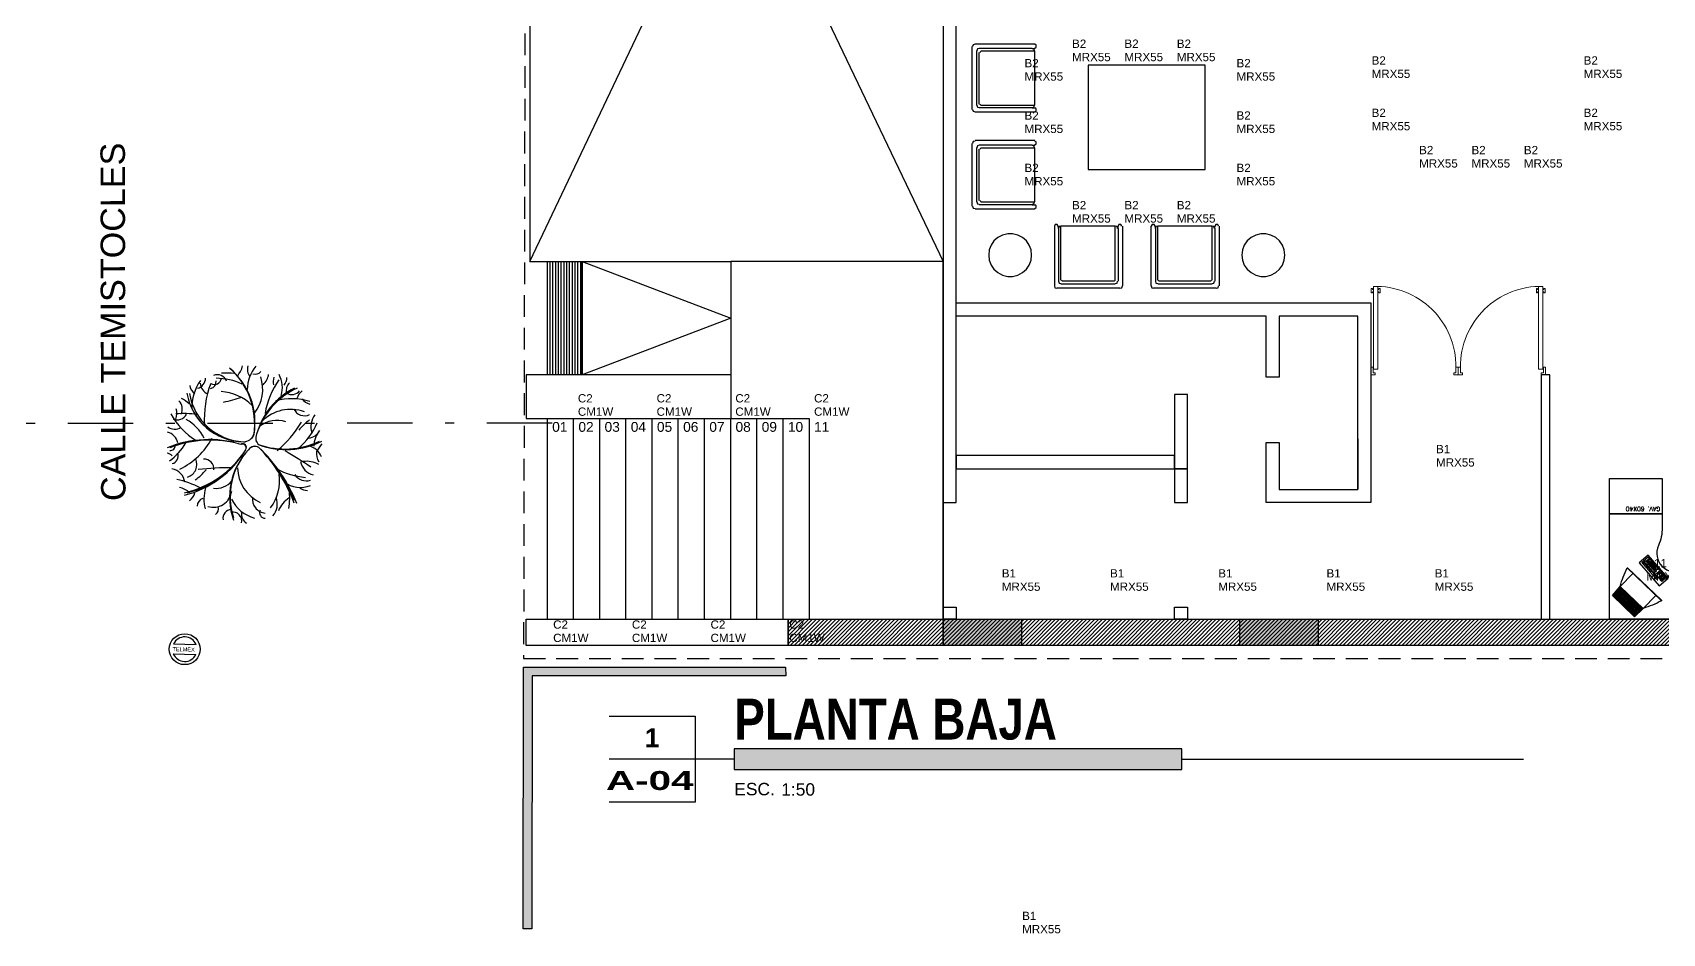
# Model space of a CAD drawing. Header units: millimetres. Extents: x -101 to 3415, y -52 to 1366.
# Drawn here: x 80.83 to 99.5, y 84.77 to 95.09 of the extents above; entities that cross this region are included whole.
import ezdxf
from ezdxf.enums import TextEntityAlignment as Align

# ---------------------------------------------------------------- set-up
doc = ezdxf.new("R2010")
doc.units = ezdxf.units.MM
doc.linetypes.add('XR EJES SUPERIORES$0$DASHDOT2', pattern=[0.5, 0.25, -0.125, 0, -0.125])
doc.linetypes.add('XR LINDERO SUPERIOR$0$A-100a LALA IRAPUATO nave equipo$0$HIDDEN', pattern=[0.375, 0.25, -0.125])
for name, color, linetype in [('00_ARQ', 8, 'Continuous'), ('ARQ_MOBILIARIO', 8, 'Continuous'), ('Texto_Iluminación', 7, 'Continuous'), ('XR EJES SUPERIORES$0$A-EJES', 8, 'XR EJES SUPERIORES$0$DASHDOT2')]:
    doc.layers.add(name, color=color, linetype=linetype)
doc.styles.add('prot4', font='swisseb.ttf', dxfattribs={"width": 0.56})
doc.styles.add('ROMANS', font='romans.shx')
doc.styles.add('TÍTULO', font='arial.ttf', dxfattribs={"height": 0.19})
doc.styles.add('XR LINDERO SUPERIOR$0$MANOTEX1', font='MANOTEX1.shx')
doc.styles.add('XR LINDERO SUPERIOR$0$Standard', font='arial.ttf')
doc.styles.add('XR PB$0$Standard', font='arial.ttf')
pattern_1 = [(45, (86.484832, 102.960372), (-0.02245064, 0.02245064), [])]

# ---------------------------------------------------------------- blocks, each defined once
blk = doc.blocks.new('XR PB$0$A$C26E901EB')
at = {"ltscale": 2}
h = blk.add_hatch(dxfattribs=at)
h.set_pattern_fill('LINE', color=256, scale=0.01, angle=90, style=0)
h.set_pattern_definition([(90, (439.59662, -560.538505), (-0.03175, 1e-17), [])])
h.paths.add_polyline_path([(-2.1, -1.3), (-2.1, 0), (-1.7, 0), (-1.7, -1.3)])
for points in [[(-2.1, -1.3), (-2.1, 0), (-1.7, 0), (-1.7, -1.3), (-2.1, -1.3)], [(0, 0), (0, -1.3), (-1.7, -1.3), (-1.7, 0)]]:
    blk.add_lwpolyline(points, close=True, dxfattribs=at)
blk.add_lwpolyline([(-1.7, 0), (0, -0.65), (-1.7, -1.3)], dxfattribs=at)
blk = doc.blocks.new('XR LINDERO SUPERIOR$0$ARBOL14')
for points in [[(-0.577, 0.639, 0.330709), (-0.487, 0.759)], [(-0.427, 0.699, 0.559055), (-0.307, 0.759)], [(-0.247, 0.729, 0.433071), (-0.397, 0.789)], [(-0.067, 0.699, 0.110236), (-0.367, 0.759)], [(-0.157, 0.819, 0.03937), (-0.307, 0.819)], [(0.083, 0.129, 0.251969), (-0.217, 0.879)], [(0.083, 0.129, 0.259843), (-0.217, 0.879)], [(0.083, 0.129, 0.259843), (-0.217, 0.879)], [(0.083, 0.129, 0.267717), (-0.217, 0.879)], [(-0.127, 0.789, 0.125984), (-0.067, 0.909)], [(-0.007, 0.909, 0.275591), (0.023, 0.789)], [(0.083, 0.909, 0.173228), (-0.007, 0.639)], [(0.053, 0.819, 0.314961), (0.143, 0.849)], [(0.083, 0.369, 0.251969), (0.143, 0.789)], [(0.173, 0.699, 0.173228), (0.233, 0.819)], [(0.353, 0.759, 0.11811), (0.203, 0.369)], [(0.293, 0.789, 0.11811), (0.293, 0.699)], [(0.383, 0.579, 0.204724), (0.353, 0.819)], [(0.413, 0.699, 0.165354), (0.443, 0.789)], [(-0.697, 0.579, 0.354331), (-0.037, 0.039)], [(-0.697, 0.579, 0.354331), (-0.037, 0.039)], [(-0.697, 0.579, 0.362205), (-0.037, 0.039)], [(-0.667, 0.669, 0.228346), (-0.607, 0.579)], [(-0.667, 0.579, 0.354331), (-0.037, 0.039)], [(-0.547, 0.729, 0.15748), (-0.637, 0.399)], [(-0.547, 0.699, 0.307087), (-0.457, 0.579)], [(-0.427, 0.699, 0.110236), (-0.487, 0.219)], [(-0.427, 0.639, 0.385827), (-0.367, 0.729)], [(0.053, 0.459, 0.173228), (-0.307, 0.609)], [(0.563, 0.669, 0.212598), (0.113, 0.129)], [(0.533, 0.669, 0.204724), (0.113, 0.129)], [(0.533, 0.669, 0.212598), (0.113, 0.129)], [(0.533, 0.669, 0.212598), (0.113, 0.129)], [(0.473, 0.729, 0.244094), (0.443, 0.609, 0.377953), (0.593, 0.639)], [(0.623, 0.639, 0.15748), (0.563, 0.549)], [(-0.817, 0.279, 0.173228), (-0.817, 0.399)], [(-0.757, 0.339, 0.314961), (-0.787, 0.489)], [(-0.667, 0.459, 0.031496), (-0.757, 0.519)], [(-0.277, 0.489, 0.031496), (-0.067, 0.549)], [(0.653, 0.399, 0.299213), (0.173, 0.279)], [(0.713, 0.519, 0.141732), (0.323, 0.519)], [(0.533, 0.429, 0.417323), (0.713, 0.369)], [(0.623, 0.549, 0.173228), (0.713, 0.489)], [(-0.907, 0.189, 0.330709), (-0.757, 0.189)], [(-0.877, 0.339, 0.125984), (-0.577, 0.039)], [(-0.847, 0.279, 0.393701), (-0.697, 0.339)], [(-0.577, 0.339, 0.055118), (-0.817, 0.339)], [(-0.487, 0.069, 0.149606), (-0.697, 0.279)], [(0.443, 0.279, 0.259843), (0.143, 0.219)], [(0.353, -0.051, 0.07874), (0.623, 0.279)], [(0.713, 0.309, 0.023622), (0.593, 0.189)], [(0.593, -0.021, 0.125984), (0.803, 0.279)], [(0.713, 0.099, 0.244094), (0.833, 0.189, 0.188976), (0.773, 0.009)], [(0.773, 0.369, 0.228346), (0.743, 0.159)], [(-0.787, 0.009, 0.275591), (-0.907, 0.129)], [(-0.067, 0.009, 0.173228), (-0.907, -0.051)], [(-0.067, 0.009, 0.173228), (-0.907, -0.051)], [(-0.067, 0.009, 0.173228), (-0.907, -0.051)], [(-0.067, 0.009, 0.165354), (-0.877, -0.051)], [(-0.877, -0.201, 0.102362), (-0.697, 0.009)], [(-0.757, -0.291, 0.15748), (-0.397, 0.069)], [(-0.007, -0.051, 0.779528), (-0.067, 0.009)], [(-0.007, -0.051, 0.795276), (-0.067, 0.009)], [(-0.007, -0.051, 0.724409), (-0.067, 0.009)], [(-0.007, -0.051, 0.740157), (-0.067, 0.009)], [(-0.037, 0.039, 0.314961), (0.083, 0.129)], [(-0.037, 0.039, 0.322835), (0.083, 0.129)], [(-0.037, 0.039, 0.322835), (0.083, 0.129)], [(-0.037, 0.039, 0.330709), (0.083, 0.129)], [(0.113, 0.129, 0.354331), (0.143, 0.009)], [(0.113, 0.129, 0.362205), (0.143, 0.009)], [(0.113, 0.129, 0.362205), (0.143, 0.009)], [(0.113, 0.129, 0.370079), (0.143, 0.009)], [(0.143, 0.009, 0.204724), (0.863, 0.069)], [(0.143, 0.009, 0.204724), (0.863, 0.069)], [(0.143, 0.009, 0.19685), (0.833, 0.069)], [(0.143, 0.009, 0.204724), (0.833, 0.069)], [(0.863, -0.111, 0.23622), (0.713, 0.009)], [(0.863, 0.039, 0.015748), (0.803, -0.051, 0.173228), (0.833, -0.171)], [(-0.847, -0.141, 0.11811), (-0.907, -0.111)], [(-0.877, -0.081, 0.456693), (-0.817, -0.021)], [(-0.847, -0.231, 0.464567), (-0.787, -0.111)], [(-0.697, -0.591, 0.19685), (-0.007, -0.051)], [(-0.697, -0.561, 0.19685), (-0.007, -0.051)], [(-0.697, -0.561, 0.19685), (-0.007, -0.051)], [(-0.667, -0.561, 0.19685), (-0.007, -0.051)], [(-0.667, -0.381, 0.448819), (-0.577, -0.171)], [(-0.367, -0.291, 0.456693), (-0.487, -0.171)], [(0.023, -0.051, 0.283465), (-0.127, -0.861)], [(0.023, -0.051, 0.283465), (-0.127, -0.861)], [(0.023, -0.051, 0.283465), (-0.127, -0.861)], [(0.023, -0.051, 0.275591), (-0.127, -0.831)], [(0.143, -0.021, 0.401575), (0.023, -0.051)], [(0.143, -0.021, 0.401575), (0.023, -0.051)], [(0.143, -0.021, 0.385827), (0.023, -0.051)], [(0.143, -0.021, 0.393701), (0.023, -0.051)], [(0.593, -0.651, 0.102362), (0.143, -0.021)], [(0.563, -0.651, 0.102362), (0.143, -0.021)], [(0.563, -0.621, 0.102362), (0.143, -0.021)], [(0.563, -0.621, 0.102362), (0.143, -0.021)], [(0.743, -0.231, 0.007874), (0.443, -0.051)], [(0.623, -0.171, 0.291339), (0.773, -0.321)], [(0.833, -0.201, 0.181102), (0.653, -0.171)], [(-0.697, -0.441, 0.338583), (-0.847, -0.291)], [(-0.577, -0.411, 0.07874), (-0.457, -0.291)], [(-0.157, -0.261, 0.023622), (-0.547, -0.291)], [(-0.097, -0.261, 0.283465), (0.173, -0.651)], [(0.293, -0.711, 0.19685), (0.383, -0.321)], [(0.353, -0.261, 0.102362), (0.683, -0.351)], [(0.563, -0.321, 0.354331), (0.743, -0.381)], [(-0.517, -0.501, 0.062992), (-0.787, -0.411)], [(-0.637, -0.561, 0.133858), (-0.757, -0.501)], [(-0.457, -0.501, 0.133858), (-0.457, -0.741)], [(-0.427, -0.711, 0.472441), (-0.157, -0.531)], [(-0.367, -0.501, 0.259843), (-0.157, -0.411)], [(0.443, -0.411, 0.267717), (0.743, -0.441)], [(0.503, -0.711, 0.062992), (0.503, -0.501)], [(0.623, -0.471, 0.15748), (0.713, -0.501)], [(-0.637, -0.651, 0.149606), (-0.577, -0.561)], [(-0.487, -0.621, 0.314961), (-0.547, -0.711)], [(-0.337, -0.801, 0.362205), (-0.307, -0.711)], [(-0.157, -0.741, 0.472441), (-0.247, -0.861)], [(-0.157, -0.621, 0.220472), (0.113, -0.831)], [(0.083, -0.591, 0.433071), (0.233, -0.771)], [(0.173, -0.741, 0.527559), (0.233, -0.831)], [(0.323, -0.801, 0.275591), (0.353, -0.591)], [(0.503, -0.591, 0.141732), (0.383, -0.741)], [(-0.037, -0.891, 0.559055), (-0.157, -0.771)], [(-0.037, -0.771, 0.314961), (0.023, -0.891)]]:
    blk.add_lwpolyline(points, format="xyb")
blk = doc.blocks.new('XR LINDERO SUPERIOR$0$PTE')
for p, q in [((689.58, 377.18), (692.16, 377.18)), ((689.57, 376.05), (692.17, 376.05))]:
    blk.add_line(p, q)
blk.add_circle((690.87, 376.61), 1.77)
for start, end in [(24.0185, 155.9815), (203.0274, 336.9726)]:
    blk.add_arc((690.87, 376.61), 1.41, start, end)
at = {"style": 'XR LINDERO SUPERIOR$0$MANOTEX1'}
blk.add_text('TELMEX', height=0.461, dxfattribs=at).set_placement((689.47, 376.36))
blk = doc.blocks.new('XR COLUMNAS SUPERIORES')
at = {"layer": '00_ARQ', "linetype": 'ByBlock'}
h = blk.add_hatch(color=256, dxfattribs=at)
h.dxf.hatch_style = 1
h.paths.add_polyline_path([(5.673, -14.89), (4.777, -14.89), (4.777, -14.59), (5.673, -14.59)])
h = blk.add_hatch(color=256, dxfattribs=at)
h.dxf.hatch_style = 1
h.paths.add_polyline_path([(9.073, -14.89), (8.176, -14.89), (8.176, -14.59), (9.073, -14.59)])
for points in [[(5.673, -14.89), (4.777, -14.89), (4.777, -14.59), (5.673, -14.59)], [(9.073, -14.89), (8.176, -14.89), (8.176, -14.59), (9.073, -14.59)]]:
    blk.add_lwpolyline(points, close=True, dxfattribs=at)
blk = doc.blocks.new('TÍTULO PLANO')
blk.add_hatch(color=256).paths.add_polyline_path([(1.912, -0.158), (8.747, -0.158), (8.747, 0.158), (1.912, 0.158)])
for p, q in [((1.912, 0), (0, 0)), ((8.747, 0), (13.969, 0))]:
    blk.add_line(p, q)
blk.add_lwpolyline([(0, 0.658), (1.315, 0.658), (1.315, -0.658), (0, -0.658)])
blk.add_lwpolyline([(1.912, -0.158), (8.747, -0.158), (8.747, 0.158), (1.912, 0.158)], close=True)
at = {"style": 'TÍTULO'}
blk.add_text('ESC.', height=0.19, dxfattribs=at).set_placement((1.912, -0.553))
at = {"style": 'prot4', "width": 0.8}
blk.add_attdef('NOMBRE', (1.912, 0.299), '', height=0.45, dxfattribs=at)
at = {"style": 'prot4'}
blk.add_attdef('NUMERO', text='', height=0.289, dxfattribs=at).set_placement((0.658, 0.326), align=Align.MIDDLE_CENTER)
at = {"style": 'prot4', "width": 1.227796}
blk.add_attdef('CLAVE', text='', height=0.289, dxfattribs=at).set_placement((-0.048, -0.472), (1.289, -0.472), align=Align.FIT)
at = {"style": 'TÍTULO'}
blk.add_attdef('ESCALA', (2.63, -0.558), '', height=0.19, dxfattribs=at)
blk = doc.blocks.new('XR PB$0$030 puerta 013-h')
at = {"linetype": 'Continuous', "lineweight": 0}
for p, q in [((3.994, 17.305), (3.994, 17.255)), ((4.007, 17.305), (3.994, 17.305)), ((3.994, 17.255), (4.007, 17.255)), ((4.007, 17.305), (4.007, 17.293)), ((4.007, 17.293), (4.019, 17.293)), ((4.007, 17.255), (4.007, 17.268)), ((4.007, 17.268), (4.019, 17.268)), ((4.019, 17.33), (4.069, 17.33)), ((4.019, 16.38), (4.019, 17.33)), ((4.069, 17.33), (4.069, 16.38)), ((4.081, 17.293), (4.069, 17.293)), ((4.081, 17.268), (4.069, 17.268)), ((4.081, 17.305), (4.094, 17.305)), ((4.081, 17.305), (4.081, 17.293)), ((4.081, 17.255), (4.081, 17.268)), ((4.094, 17.255), (4.081, 17.255)), ((4.094, 17.305), (4.094, 17.255)), ((3.099, 16.365), (3.099, 16.405)), ((3.099, 16.405), (3.124, 16.405)), ((3.099, 16.315), (3.099, 16.365)), ((3.149, 16.315), (3.099, 16.315)), ((3.124, 16.405), (3.124, 16.34)), ((3.124, 16.34), (3.149, 16.34)), ((3.149, 16.34), (3.149, 16.315)), ((4.069, 16.38), (4.019, 16.38)), ((4.049, 16.34), (4.049, 16.315)), ((4.074, 16.34), (4.049, 16.34)), ((4.049, 16.315), (4.099, 16.315)), ((4.099, 16.405), (4.074, 16.405)), ((4.074, 16.405), (4.074, 16.34)), ((4.099, 16.405), (4.099, 16.315))]:
    blk.add_line(p, q, dxfattribs=at)
blk.add_arc((4.044, 16.41), 0.92, 88.4391, 180.3278, dxfattribs=at)
blk = doc.blocks.new('A$C435F5787')
at = {"linetype": 'ByBlock'}
for p, q in [((0, 0), (0, 0.483)), ((0, 0.483), (0.19, 0.483)), ((0.038, 0.371), (0.063, 0.371)), ((0.038, 0.311), (0.038, 0.371)), ((0.063, 0.311), (0.038, 0.311)), ((0.038, 0.305), (0.063, 0.305)), ((0.038, 0.225), (0.038, 0.305)), ((0.063, 0.371), (0.063, 0.311)), ((0.063, 0.305), (0.063, 0.225)), ((0.076, 0.381), (0.076, 0.457)), ((0.076, 0.457), (0.171, 0.457)), ((0.171, 0.381), (0.076, 0.381)), ((0.076, 0.311), (0.076, 0.371)), ((0.076, 0.371), (0.117, 0.371)), ((0.117, 0.311), (0.076, 0.311)), ((0.076, 0.305), (0.076, 0.022)), ((0.175, 0.305), (0.076, 0.305)), ((0.098, 0.273), (0.079, 0.273)), ((0.095, 0.438), (0.095, 0.454)), ((0.137, 0.438), (0.095, 0.438)), ((0.095, 0.381), (0.095, 0.435)), ((0.117, 0.279), (0.098, 0.279)), ((0.098, 0.279), (0.098, 0.273)), ((0.098, 0.051), (0.098, 0.267)), ((0.114, 0.384), (0.114, 0.435)), ((0.117, 0.371), (0.117, 0.311)), ((0.117, 0.267), (0.117, 0.279)), ((0.133, 0.267), (0.117, 0.267)), ((0.133, 0.33), (0.133, 0.352)), ((0.133, 0.352), (0.152, 0.352)), ((0.152, 0.33), (0.133, 0.33)), ((0.133, 0.257), (0.133, 0.267)), ((0.137, 0.438), (0.137, 0.454)), ((0.171, 0.438), (0.137, 0.438)), ((0.137, 0.381), (0.137, 0.435)), ((0.152, 0.352), (0.152, 0.371)), ((0.152, 0.371), (0.175, 0.371)), ((0.152, 0.311), (0.152, 0.33)), ((0.175, 0.311), (0.152, 0.311)), ((0.156, 0.384), (0.156, 0.419)), ((0.156, 0.419), (0.171, 0.419)), ((0.156, 0.254), (0.156, 0.276)), ((0.156, 0.276), (0.175, 0.276)), ((0.171, 0.457), (0.171, 0.381)), ((0.175, 0.371), (0.175, 0.311)), ((0.175, 0.276), (0.175, 0.305)), ((0.19, 0.483), (0.19, 0)), ((0.063, 0.225), (0.038, 0.225)), ((0.038, 0.143), (0.038, 0.219)), ((0.038, 0.219), (0.063, 0.219)), ((0.063, 0.143), (0.038, 0.143)), ((0.038, 0.133), (0.063, 0.133)), ((0.038, 0.057), (0.038, 0.133)), ((0.063, 0.057), (0.038, 0.057)), ((0.038, 0.044), (0.063, 0.044)), ((0.038, 0.022), (0.038, 0.044)), ((0.063, 0.022), (0.038, 0.022)), ((0.063, 0.219), (0.063, 0.143)), ((0.063, 0.133), (0.063, 0.057)), ((0.063, 0.044), (0.063, 0.022)), ((0.076, 0.022), (0.175, 0.022)), ((0.079, 0.041), (0.095, 0.041)), ((0.095, 0.041), (0.095, 0.048)), ((0.095, 0.048), (0.117, 0.048)), ((0.117, 0.06), (0.117, 0.257)), ((0.117, 0.048), (0.117, 0.054)), ((0.117, 0.054), (0.137, 0.054)), ((0.152, 0.257), (0.133, 0.257)), ((0.137, 0.07), (0.137, 0.254)), ((0.137, 0.054), (0.137, 0.063)), ((0.137, 0.063), (0.156, 0.063)), ((0.175, 0.254), (0.156, 0.254)), ((0.156, 0.095), (0.156, 0.229)), ((0.156, 0.229), (0.175, 0.229)), ((0.175, 0.095), (0.156, 0.095)), ((0.156, 0.051), (0.156, 0.067)), ((0.156, 0.067), (0.175, 0.067)), ((0.175, 0.051), (0.156, 0.051)), ((0.175, 0.067), (0.175, 0.254)), ((0.175, 0.022), (0.175, 0.051)), ((0.19, 0), (0, 0))]:
    blk.add_line(p, q, dxfattribs=at)
blk = doc.blocks.new('m-tv pla')
h = blk.add_hatch()
h.set_pattern_fill('ANSI31', color=256, scale=0.005, angle=45, style=0)
h.set_pattern_definition([(90, (-254.158094, -242.753814), (-0.015875, 2e-18), [])])
h.paths.add_polyline_path([(0.24, -0.474), (0.25, -0.284), (-0.25, -0.284), (-0.24, -0.474)])
for p, q in [((0.373, 0), (-0.373, 0)), ((-0.368, 0.006), (0.368, 0.006)), ((-0.25, -0.284), (-0.25, 0)), ((0.25, -0.284), (0.25, 0)), ((-0.24, -0.474), (-0.25, -0.284)), ((-0.25, -0.284), (0.25, -0.284)), ((-0.24, -0.474), (0.24, -0.474)), ((0.24, -0.474), (0.25, -0.284))]:
    blk.add_line(p, q)
for centre, radius, start, end in [((-0.368, 0.001), 0.005, 90, 196.7752), ((0.898, 0.383), 1.327, 196.7752, 210.1505), ((-0.898, 0.383), 1.327, 329.8495, 343.2248), ((0.368, 0.001), 0.005, 343.2248, 90)]:
    blk.add_arc(centre, radius, start, end)
blk = doc.blocks.new('*U370')
at = {"layer": 'Texto_Iluminación', "ltscale": 0.3, "style": 'TÍTULO'}
for s, p in [('B1', (-0.278, -0.03, 0.181)), ('MRX55', (-0.278, -0.183, 0.181))]:
    blk.add_text(s, height=0.095, dxfattribs=at).set_placement(p)
blk = doc.blocks.new('*U371')
at = {"layer": 'Texto_Iluminación', "color": 0, "linetype": 'ByBlock', "lineweight": -2, "transparency": 16777216}
for p in [(0, 0), (1.24, 0), (2.48, 0), (3.72, 0), (4.96, 0)]:
    blk.add_blockref('*U370', p, dxfattribs=at)
blk = doc.blocks.new('*U386')
at = {"layer": 'Texto_Iluminación', "ltscale": 0.3, "style": 'TÍTULO'}
for s, p in [('B11', (-0.278, -0.03, 0.181)), ('MRX55', (-0.278, -0.183, 0.181))]:
    blk.add_text(s, height=0.095, dxfattribs=at).set_placement(p)
blk = doc.blocks.new('*U387')
at = {"layer": 'Texto_Iluminación', "color": 0, "linetype": 'ByBlock', "lineweight": -2, "transparency": 16777216}
for p in [(0, 0), (1.653, 0), (3.306, 0), (4.959, 0)]:
    blk.add_blockref('*U386', p, dxfattribs=at)

msp = doc.modelspace()

# ---------------------------------------------------------------- hatches: boundary and pattern name
at = {"layer": '00_ARQ'}
h = msp.add_hatch(dxfattribs=at)
h.set_pattern_fill('ANSI31', color=8, scale=0.01)
h.set_pattern_definition(pattern_1)
h.paths.add_polyline_path([(91.261, 88.07), (89.485, 88.07), (89.485, 88.37), (91.261, 88.37)])
h = msp.add_hatch(dxfattribs=at)
h.set_pattern_fill('ANSI31', color=8, scale=0.01)
h.set_pattern_definition(pattern_1)
h.paths.add_polyline_path([(91.261, 88.37), (111.871, 88.37), (111.871, 88.07), (91.261, 88.07)])
msp.add_hatch(color=256, dxfattribs=at).paths.add_polyline_path([(86.448, 84.82), (86.454, 87.82), (89.454, 87.821), (89.457, 87.721), (86.554, 87.72), (86.548, 84.82)])

# ---------------------------------------------------------------- linework, layer by layer
for p, q in [((86.485, 102.467), (91.261, 92.47)), ((86.526, 92.47), (91.261, 102.467)), ((88.827, 92.471), (88.827, 91.17)), ((91.261, 89.708), (91.261, 88.37))]:
    msp.add_line(p, q, dxfattribs=at)
at = {"layer": '00_ARQ', "ltscale": 3}
msp.add_line((96.011, 90.439), (96.011, 89.858), dxfattribs=at)
at = {"layer": '00_ARQ', "linetype": 'XR LINDERO SUPERIOR$0$A-100a LALA IRAPUATO nave equipo$0$HIDDEN'}
msp.add_lwpolyline([(86.454, 87.92), (93.25, 87.922), (106.207, 87.922), (117.219, 87.92), (117.185, 94.304), (117.176, 102.917), (105.79, 102.925), (96.517, 102.929), (89.028, 102.932), (86.485, 102.96), (86.454, 87.92)], dxfattribs=at)
at = {"layer": '00_ARQ', "linetype": 'Continuous'}
for points in [[(91.411, 102.467), (91.261, 102.467), (91.261, 89.708), (91.411, 89.708)], [(91.411, 90.095), (93.911, 90.095), (93.911, 90.245), (91.411, 90.245)], [(93.911, 89.708), (94.061, 89.708), (94.061, 90.095), (93.911, 90.095)], [(91.261, 88.508), (91.411, 88.508), (91.411, 88.37), (91.261, 88.37)], [(93.911, 88.508), (94.061, 88.508), (94.061, 88.37), (93.911, 88.37)]]:
    msp.add_lwpolyline(points, close=True, dxfattribs=at)
at = {"layer": '00_ARQ'}
for points in [[(91.261, 98.517), (86.526, 98.517), (86.526, 92.47), (88.827, 92.471)], [(91.411, 91.995), (96.161, 91.995), (96.161, 89.708), (94.961, 89.708), (94.961, 90.395), (95.111, 90.395), (95.111, 89.858), (96.011, 89.858), (96.011, 91.845), (95.111, 91.845), (95.111, 91.145), (94.961, 91.145), (94.961, 91.845)], [(88.827, 91.17), (86.484, 91.17), (86.484, 90.671), (89.427, 90.671)]]:
    msp.add_lwpolyline(points, dxfattribs=at)
for points in [[(91.261, 92.47), (88.827, 92.47), (88.827, 90.671), (89.727, 90.671), (89.727, 88.37), (91.261, 88.37), (91.261, 90.671)], [(94.961, 91.845), (91.411, 91.846)], [(93.911, 90.095), (94.061, 90.095), (94.061, 90.945), (93.911, 90.945)], [(89.485, 88.07), (86.484, 88.07), (86.484, 88.37), (89.485, 88.37)], [(91.261, 88.07), (89.485, 88.07), (89.485, 88.37), (91.261, 88.37)], [(91.261, 88.37), (111.871, 88.37), (111.871, 88.07), (91.261, 88.07)], [(86.448, 84.82), (86.454, 87.82), (89.454, 87.821), (89.457, 87.721), (86.554, 87.72), (86.548, 84.82)]]:
    msp.add_lwpolyline(points, close=True, dxfattribs=at)
at = {"layer": '00_ARQ', "ltscale": 0.3}
msp.add_lwpolyline([(98.111, 91.17), (98.111, 88.37), (98.211, 88.37), (98.211, 91.17), (98.111, 91.17)], dxfattribs=at)
at = {"layer": '00_ARQ', "ltscale": 2}
for points in [[(86.727, 88.37), (86.727, 90.671)], [(87.027, 88.37), (87.027, 90.671)], [(87.327, 88.37), (87.327, 90.671)], [(87.627, 88.37), (87.627, 90.671)], [(87.927, 88.37), (87.927, 90.671)], [(88.227, 88.37), (88.227, 90.671)], [(88.527, 88.37), (88.527, 90.671)], [(88.827, 88.37), (88.827, 90.671)], [(89.127, 88.37), (89.127, 90.671)], [(89.427, 88.37), (89.427, 90.671)]]:
    msp.add_lwpolyline(points, dxfattribs=at)
at = {"layer": 'ARQ_MOBILIARIO'}
for p, q in [((91.593, 94.214), (91.593, 94.933)), ((91.604, 94.955), (91.598, 94.933)), ((91.626, 94.96), (91.604, 94.955)), ((92.312, 94.96), (91.626, 94.96)), ((91.653, 94.906), (91.647, 94.884)), ((91.647, 94.263), (91.647, 94.884)), ((91.675, 94.911), (91.653, 94.906)), ((92.279, 94.911), (91.675, 94.911)), ((91.675, 94.274), (91.675, 94.867)), ((91.691, 94.878), (91.68, 94.867)), ((91.691, 94.884), (92.312, 94.884)), ((92.301, 94.906), (92.279, 94.911)), ((92.279, 94.911), (92.312, 94.911)), ((92.306, 94.884), (92.301, 94.906)), ((92.328, 94.949), (92.312, 94.96)), ((92.312, 94.917), (92.328, 94.927)), ((92.312, 94.263), (92.312, 94.884)), ((92.328, 94.927), (92.328, 94.949)), ((91.598, 94.214), (91.604, 94.192)), ((91.604, 94.192), (91.626, 94.187)), ((92.312, 94.182), (91.626, 94.182)), ((91.647, 94.263), (91.653, 94.241)), ((91.653, 94.241), (91.675, 94.236)), ((92.279, 94.23), (91.675, 94.23)), ((91.68, 94.274), (91.691, 94.263)), ((91.691, 94.263), (92.312, 94.263)), ((92.279, 94.236), (92.301, 94.241)), ((92.279, 94.23), (92.312, 94.23)), ((92.301, 94.241), (92.306, 94.263)), ((92.328, 94.22), (92.312, 94.23)), ((92.312, 94.187), (92.328, 94.198)), ((92.328, 94.198), (92.328, 94.22)), ((91.593, 93.105), (91.593, 93.824)), ((91.604, 93.845), (91.598, 93.824)), ((91.626, 93.851), (91.604, 93.845)), ((92.312, 93.856), (91.626, 93.856)), ((91.653, 93.796), (91.647, 93.774)), ((91.647, 93.154), (91.647, 93.774)), ((91.675, 93.802), (91.653, 93.796)), ((92.279, 93.802), (91.675, 93.802)), ((91.675, 93.17), (91.675, 93.758)), ((91.691, 93.769), (91.68, 93.758)), ((91.691, 93.774), (92.312, 93.774)), ((92.301, 93.796), (92.279, 93.802)), ((92.279, 93.802), (92.312, 93.802)), ((92.306, 93.774), (92.301, 93.796)), ((92.328, 93.84), (92.312, 93.851)), ((92.312, 93.807), (92.328, 93.818)), ((92.312, 93.154), (92.312, 93.774)), ((92.328, 93.818), (92.328, 93.84)), ((91.598, 93.105), (91.604, 93.083)), ((91.604, 93.083), (91.626, 93.078)), ((92.312, 93.072), (91.626, 93.072)), ((91.647, 93.154), (91.653, 93.132)), ((91.653, 93.132), (91.675, 93.127)), ((92.279, 93.121), (91.675, 93.121)), ((91.68, 93.17), (91.691, 93.159)), ((91.691, 93.154), (92.312, 93.154)), ((92.279, 93.127), (92.301, 93.132)), ((92.279, 93.121), (92.312, 93.121)), ((92.301, 93.132), (92.306, 93.154)), ((92.328, 93.11), (92.312, 93.121)), ((92.312, 93.078), (92.328, 93.088)), ((92.328, 93.088), (92.328, 93.11)), ((92.546, 92.893), (92.535, 92.876)), ((92.535, 92.876), (92.535, 92.19)), ((92.567, 92.893), (92.546, 92.893)), ((92.579, 92.876), (92.567, 92.893)), ((92.584, 92.849), (92.584, 92.876)), ((92.589, 92.871), (92.584, 92.849)), ((92.584, 92.849), (92.584, 92.244)), ((92.611, 92.876), (92.589, 92.871)), ((93.232, 92.876), (92.611, 92.876)), ((92.611, 92.255), (92.611, 92.876)), ((93.253, 92.871), (93.232, 92.876)), ((93.232, 92.255), (93.232, 92.876)), ((93.259, 92.849), (93.253, 92.871)), ((93.275, 92.893), (93.265, 92.876)), ((93.265, 92.849), (93.265, 92.876)), ((93.265, 92.849), (93.265, 92.244)), ((93.297, 92.893), (93.275, 92.893)), ((93.308, 92.876), (93.297, 92.893)), ((93.314, 92.876), (93.314, 92.19)), ((93.639, 92.876), (93.639, 92.19)), ((93.655, 92.893), (93.644, 92.876)), ((93.677, 92.893), (93.655, 92.893)), ((93.688, 92.876), (93.677, 92.893)), ((93.693, 92.849), (93.693, 92.876)), ((93.699, 92.871), (93.693, 92.849)), ((93.693, 92.849), (93.693, 92.244)), ((93.72, 92.876), (93.699, 92.871)), ((94.341, 92.876), (93.72, 92.876)), ((93.72, 92.255), (93.72, 92.876)), ((94.363, 92.871), (94.341, 92.876)), ((94.341, 92.255), (94.341, 92.876)), ((94.368, 92.849), (94.363, 92.871)), ((94.385, 92.893), (94.374, 92.876)), ((94.374, 92.849), (94.374, 92.876)), ((94.374, 92.849), (94.374, 92.244)), ((94.407, 92.893), (94.385, 92.893)), ((94.417, 92.876), (94.407, 92.893)), ((94.423, 92.876), (94.423, 92.19)), ((91.811, 92.658), (91.789, 92.604)), ((91.843, 92.707), (91.811, 92.658)), ((91.887, 92.745), (91.843, 92.707)), ((91.941, 92.773), (91.887, 92.745)), ((92.001, 92.789), (91.941, 92.773)), ((92.055, 92.789), (92.001, 92.789)), ((92.116, 92.773), (92.055, 92.789)), ((92.17, 92.745), (92.116, 92.773)), ((92.214, 92.707), (92.17, 92.745)), ((92.246, 92.658), (92.214, 92.707)), ((92.268, 92.604), (92.246, 92.658)), ((94.711, 92.658), (94.69, 92.604)), ((94.744, 92.707), (94.711, 92.658)), ((94.788, 92.745), (94.744, 92.707)), ((94.842, 92.773), (94.788, 92.745)), ((94.902, 92.789), (94.842, 92.773)), ((94.957, 92.789), (94.902, 92.789)), ((95.016, 92.773), (94.957, 92.789)), ((95.071, 92.745), (95.016, 92.773)), ((95.114, 92.707), (95.071, 92.745)), ((95.147, 92.658), (95.114, 92.707)), ((95.169, 92.604), (95.147, 92.658)), ((91.789, 92.604), (91.783, 92.544)), ((91.783, 92.544), (91.789, 92.484)), ((91.789, 92.484), (91.811, 92.43)), ((91.811, 92.43), (91.843, 92.381)), ((92.214, 92.381), (92.246, 92.43)), ((92.246, 92.43), (92.268, 92.484)), ((92.273, 92.544), (92.268, 92.604)), ((92.268, 92.484), (92.273, 92.544)), ((92.273, 92.544), (92.273, 92.544)), ((94.69, 92.604), (94.684, 92.544)), ((94.684, 92.544), (94.69, 92.484)), ((94.69, 92.484), (94.711, 92.43)), ((94.711, 92.43), (94.744, 92.381)), ((95.114, 92.381), (95.147, 92.43)), ((95.147, 92.43), (95.169, 92.484)), ((95.174, 92.544), (95.169, 92.604)), ((95.169, 92.484), (95.174, 92.544)), ((95.174, 92.544), (95.174, 92.544)), ((91.843, 92.381), (91.887, 92.343)), ((91.887, 92.343), (91.941, 92.315)), ((91.941, 92.315), (92.001, 92.299)), ((92.001, 92.299), (92.055, 92.299)), ((92.055, 92.299), (92.116, 92.315)), ((92.116, 92.315), (92.17, 92.343)), ((92.17, 92.343), (92.214, 92.381)), ((92.584, 92.244), (92.589, 92.223)), ((92.617, 92.255), (92.628, 92.244)), ((93.221, 92.244), (92.628, 92.244)), ((93.221, 92.244), (93.232, 92.255)), ((93.253, 92.223), (93.259, 92.244)), ((93.693, 92.244), (93.699, 92.223)), ((93.726, 92.255), (93.737, 92.244)), ((94.325, 92.244), (93.737, 92.244)), ((94.325, 92.244), (94.336, 92.255)), ((94.363, 92.223), (94.368, 92.244)), ((94.744, 92.381), (94.788, 92.343)), ((94.788, 92.343), (94.842, 92.315)), ((94.842, 92.315), (94.902, 92.299)), ((94.902, 92.299), (94.957, 92.299)), ((94.957, 92.299), (95.016, 92.315)), ((95.016, 92.315), (95.071, 92.343)), ((95.071, 92.343), (95.114, 92.381)), ((92.535, 92.19), (92.54, 92.168)), ((92.54, 92.168), (92.562, 92.163)), ((93.286, 92.163), (92.562, 92.163)), ((92.589, 92.223), (92.611, 92.217)), ((93.232, 92.212), (92.611, 92.212)), ((93.232, 92.217), (93.253, 92.223)), ((93.286, 92.163), (93.308, 92.168)), ((93.308, 92.168), (93.314, 92.19)), ((93.644, 92.19), (93.65, 92.168)), ((93.65, 92.168), (93.671, 92.163)), ((94.39, 92.163), (93.671, 92.163)), ((93.699, 92.223), (93.72, 92.217)), ((94.341, 92.212), (93.72, 92.212)), ((94.341, 92.217), (94.363, 92.223)), ((94.39, 92.163), (94.412, 92.168)), ((94.412, 92.168), (94.417, 92.19))]:
    msp.add_line(p, q, dxfattribs=at)
msp.add_lwpolyline([(92.922, 94.722), (92.922, 93.524), (94.261, 93.524), (94.261, 94.722), (94.261, 94.722)], close=True, dxfattribs=at)
at = {"layer": 'ARQ_MOBILIARIO', "ltscale": 0.01}
msp.add_lwpolyline([(98.894, 89.58), (98.894, 89.984), (99.499, 89.984), (99.499, 89.58)], close=True, dxfattribs=at)
msp.add_lwpolyline([(99.737, 88.931, -0.105703), (99.944, 88.975), (100.104, 88.975), (100.104, 88.37), (98.894, 88.37), (98.894, 89.58), (99.499, 89.58), (99.499, 89.42, -0.105703), (99.455, 89.214, 0.689027)], format="xyb", close=True, dxfattribs=at)
at = {"layer": 'XR EJES SUPERIORES$0$A-EJES', "color": 251, "linetype": 'XR EJES SUPERIORES$0$DASHDOT2', "ltscale": 3}
msp.add_line((86.782, 90.616), (53.47, 90.609), dxfattribs=at)

# ---------------------------------------------------------------- block references
at = {"layer": '00_ARQ'}
msp.add_blockref('XR COLUMNAS SUPERIORES', (86.485, 102.96), dxfattribs=at)
at = {"layer": '00_ARQ', "ltscale": 2}
msp.add_blockref('XR PB$0$A$C26E901EB', (88.827, 92.47), dxfattribs=at)
at = {"layer": '00_ARQ', "linetype": 'Continuous', "lineweight": 0, "extrusion": (0, 0, -1), "zscale": -1.000000000004127, "rotation": 0.003765600468305682}
msp.add_blockref('XR PB$0$030 puerta 013-h', (-100.259, 74.855), dxfattribs=at)
at = {"layer": '00_ARQ', "linetype": 'Continuous', "lineweight": 0, "rotation": 0.003765600486640569}
msp.add_blockref('XR PB$0$030 puerta 013-h', (94.064, 74.855), dxfattribs=at)
at = {"layer": '00_ARQ', "rotation": 358.5859610154029}
msp.add_blockref('XR LINDERO SUPERIOR$0$ARBOL14', (83.28, 90.364, -1.482), dxfattribs=at)
at = {"layer": '00_ARQ', "xscale": 0.1000000000000091, "yscale": 0.1000000000000091, "zscale": 0.1000000000000091, "rotation": 358.5859610153998}
msp.add_blockref('XR LINDERO SUPERIOR$0$PTE', (12.577, 52.082, -1.43), dxfattribs=at)
at = {"layer": '00_ARQ'}
ref = msp.add_blockref('TÍTULO PLANO', (87.434, 86.767), dxfattribs=dict(at, xscale=0.75, yscale=0.75, zscale=0.75))
ref.add_attrib('ESCALA', '1:50', (89.406, 86.348), dxfattribs={"layer": '0', "height": 0.1425, "style": 'TÍTULO'})
ref.add_attrib('NOMBRE', 'PLANTA BAJA', (88.868, 86.991), dxfattribs={"layer": '0', "height": 0.46875, "style": 'prot4', "width": 0.8})
ref.add_attrib('CLAVE', 'A-04', dxfattribs={"layer": '0', "height": 0.217, "style": 'prot4', "width": 1.227796}).set_placement((87.398, 86.413), (88.401, 86.413), align=Align.FIT)
ref.add_attrib('NUMERO', '1', dxfattribs={"layer": '0', "height": 0.217, "style": 'prot4'}).set_placement((87.927, 87.011), align=Align.MIDDLE_CENTER)
at = {"layer": 'ARQ_MOBILIARIO', "ltscale": 0.01, "xscale": -0.7259822496000001, "yscale": 0.7259822496, "zscale": 0.7259822496, "rotation": 221.1936937228167}
msp.add_blockref('A$C435F5787', (99.233, 89.015), dxfattribs=at)
at = {"layer": 'ARQ_MOBILIARIO', "xscale": -0.7285030212999956, "yscale": 0.7285030212999954, "zscale": 0.7285030212999954, "rotation": 316.2766767066466}
msp.add_blockref('m-tv pla', (99.293, 88.77), dxfattribs=at)
at = {"layer": 'Texto_Iluminación'}
for name, p in [('*U371', (92.211, 88.879, 0.181)), ('*U387', (99.594, 88.995, 0.181))]:
    msp.add_blockref(name, p, dxfattribs=at)

# ---------------------------------------------------------------- texts
at = {"layer": '00_ARQ', "color": 8, "style": 'XR LINDERO SUPERIOR$0$Standard'}
msp.add_text('CALLE TEMISTOCLES', height=0.28, rotation=90.1017, dxfattribs=at).set_placement((81.894, 89.725, -1130.497))
at = {"layer": '00_ARQ', "ltscale": 2, "char_height": 0.1125, "width": 0.21412, "attachment_point": 1, "style": 'XR PB$0$Standard'}
for s, insert in [('01', (86.782, 90.631)), ('02', (87.082, 90.631)), ('03', (87.382, 90.631)), ('04', (87.682, 90.631)), ('05', (87.982, 90.631)), ('06', (88.282, 90.631)), ('07', (88.582, 90.631)), ('08', (88.882, 90.631)), ('09', (89.182, 90.631)), ('10', (89.482, 90.631)), ('11', (89.782, 90.631))]:
    msp.add_mtext(s, dxfattribs=dict(at, insert=insert))
at = {"layer": 'ARQ_MOBILIARIO', "ltscale": 0.01, "style": 'ROMANS'}
msp.add_text('GAV. 60X40', height=0.0504, rotation=180, dxfattribs=at).set_placement((99.476, 89.659))
at = {"layer": 'Texto_Iluminación', "ltscale": 0.3, "style": 'TÍTULO'}
for s, p in [('B2', (92.738, 94.919, 0.362)), ('MRX55', (92.738, 94.766, 0.362)), ('B2', (93.338, 94.919, 0.362)), ('MRX55', (93.338, 94.766, 0.362)), ('B2', (93.938, 94.919, 0.362)), ('MRX55', (93.938, 94.766, 0.362)), ('B2', (92.193, 94.696, 0.362)), ('B2', (94.622, 94.696, 0.362)), ('B2', (96.17, 94.727, 0.362)), ('MRX55', (96.17, 94.574, 0.362)), ('B2', (98.599, 94.727, 0.362)), ('MRX55', (98.599, 94.574, 0.362)), ('MRX55', (92.193, 94.543, 0.362)), ('MRX55', (94.622, 94.543, 0.362)), ('B2', (92.193, 94.096, 0.362)), ('B2', (94.622, 94.096, 0.362)), ('B2', (96.17, 94.127, 0.362)), ('B2', (98.599, 94.127, 0.362)), ('MRX55', (92.193, 93.943, 0.362)), ('MRX55', (94.622, 93.943, 0.362)), ('MRX55', (96.17, 93.974, 0.362)), ('MRX55', (98.599, 93.974, 0.362)), ('B2', (96.714, 93.7, 0.362)), ('B2', (97.314, 93.7, 0.362)), ('B2', (97.914, 93.7, 0.362)), ('B2', (92.193, 93.496, 0.362)), ('B2', (94.622, 93.496, 0.362)), ('MRX55', (96.714, 93.547, 0.362)), ('MRX55', (97.314, 93.547, 0.362)), ('MRX55', (97.914, 93.547, 0.362)), ('MRX55', (92.193, 93.343, 0.362)), ('MRX55', (94.622, 93.343, 0.362)), ('B2', (92.738, 93.069, 0.362)), ('MRX55', (92.738, 92.916, 0.362)), ('B2', (93.338, 93.069, 0.362)), ('MRX55', (93.338, 92.916, 0.362)), ('B2', (93.938, 93.069, 0.362)), ('MRX55', (93.938, 92.916, 0.362)), ('C2', (87.076, 90.855, 0.362)), ('C2', (87.978, 90.855, 0.362)), ('C2', (88.88, 90.855, 0.362)), ('C2', (89.782, 90.855, 0.362)), ('CM1W', (87.076, 90.702, 0.362)), ('CM1W', (87.978, 90.702, 0.362)), ('CM1W', (88.88, 90.702, 0.362)), ('CM1W', (89.782, 90.702, 0.362)), ('B1', (96.908, 90.273, 0.362)), ('MRX55', (96.908, 90.12, 0.362)), ('C2', (86.793, 88.262, 0.362)), ('C2', (87.695, 88.262, 0.362)), ('C2', (88.596, 88.262, 0.362)), ('C2', (89.498, 88.262, 0.362)), ('CM1W', (86.793, 88.109, 0.362)), ('CM1W', (87.695, 88.109, 0.362)), ('CM1W', (88.596, 88.109, 0.362)), ('CM1W', (89.498, 88.109, 0.362)), ('B1', (92.166, 84.923, 0.362)), ('MRX55', (92.166, 84.771, 0.362))]:
    msp.add_text(s, height=0.095, dxfattribs=at).set_placement(p)

doc.saveas('drawing.dxf')
